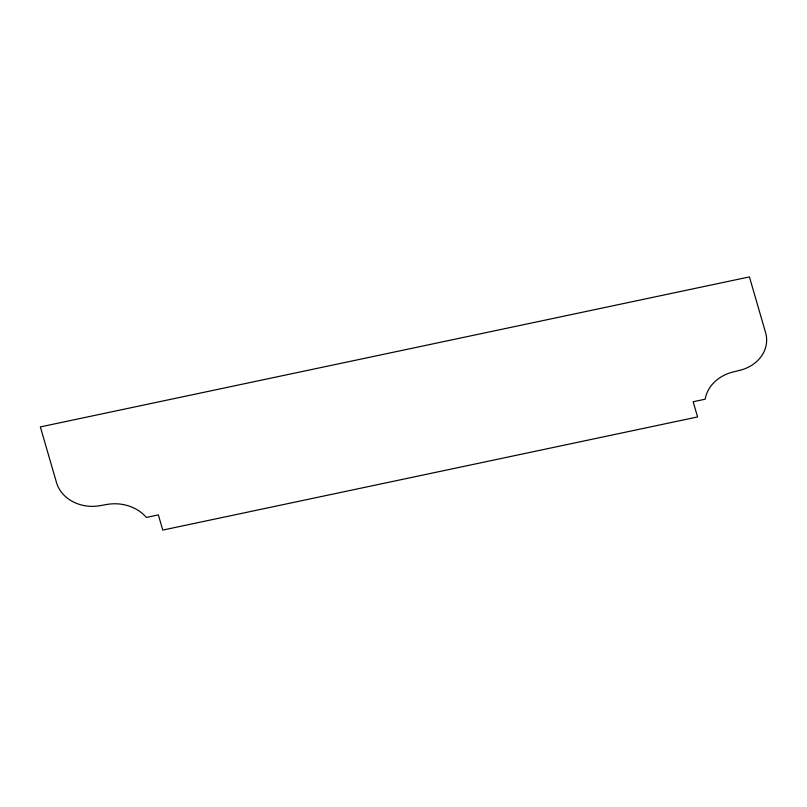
<?xml version="1.0" encoding="UTF-8"?>
<svg xmlns="http://www.w3.org/2000/svg" width="807" height="807" viewBox="0 0 807 807"><rect width="100%" height="100%" fill="white"/><g stroke="black" fill="none" stroke-linecap="round" stroke-linejoin="round"><path stroke-width="1.21" d="M739.585 370.393L733.27 371.926A39.049 32.976 -1 0 0 705.177 399.203L693.163 401.745L697.571 416.947L162.762 530.088L158.343 514.886L146.329 517.428A39.049 32.976 -1 0 0 106.574 504.506L100.149 505.666A37.122 31.342 -1 0 1 56.52 482.647L40.35 426.913L749.421 276.912L765.591 332.645A37.122 31.342 -1 0 1 739.585 370.393"/></g></svg>
